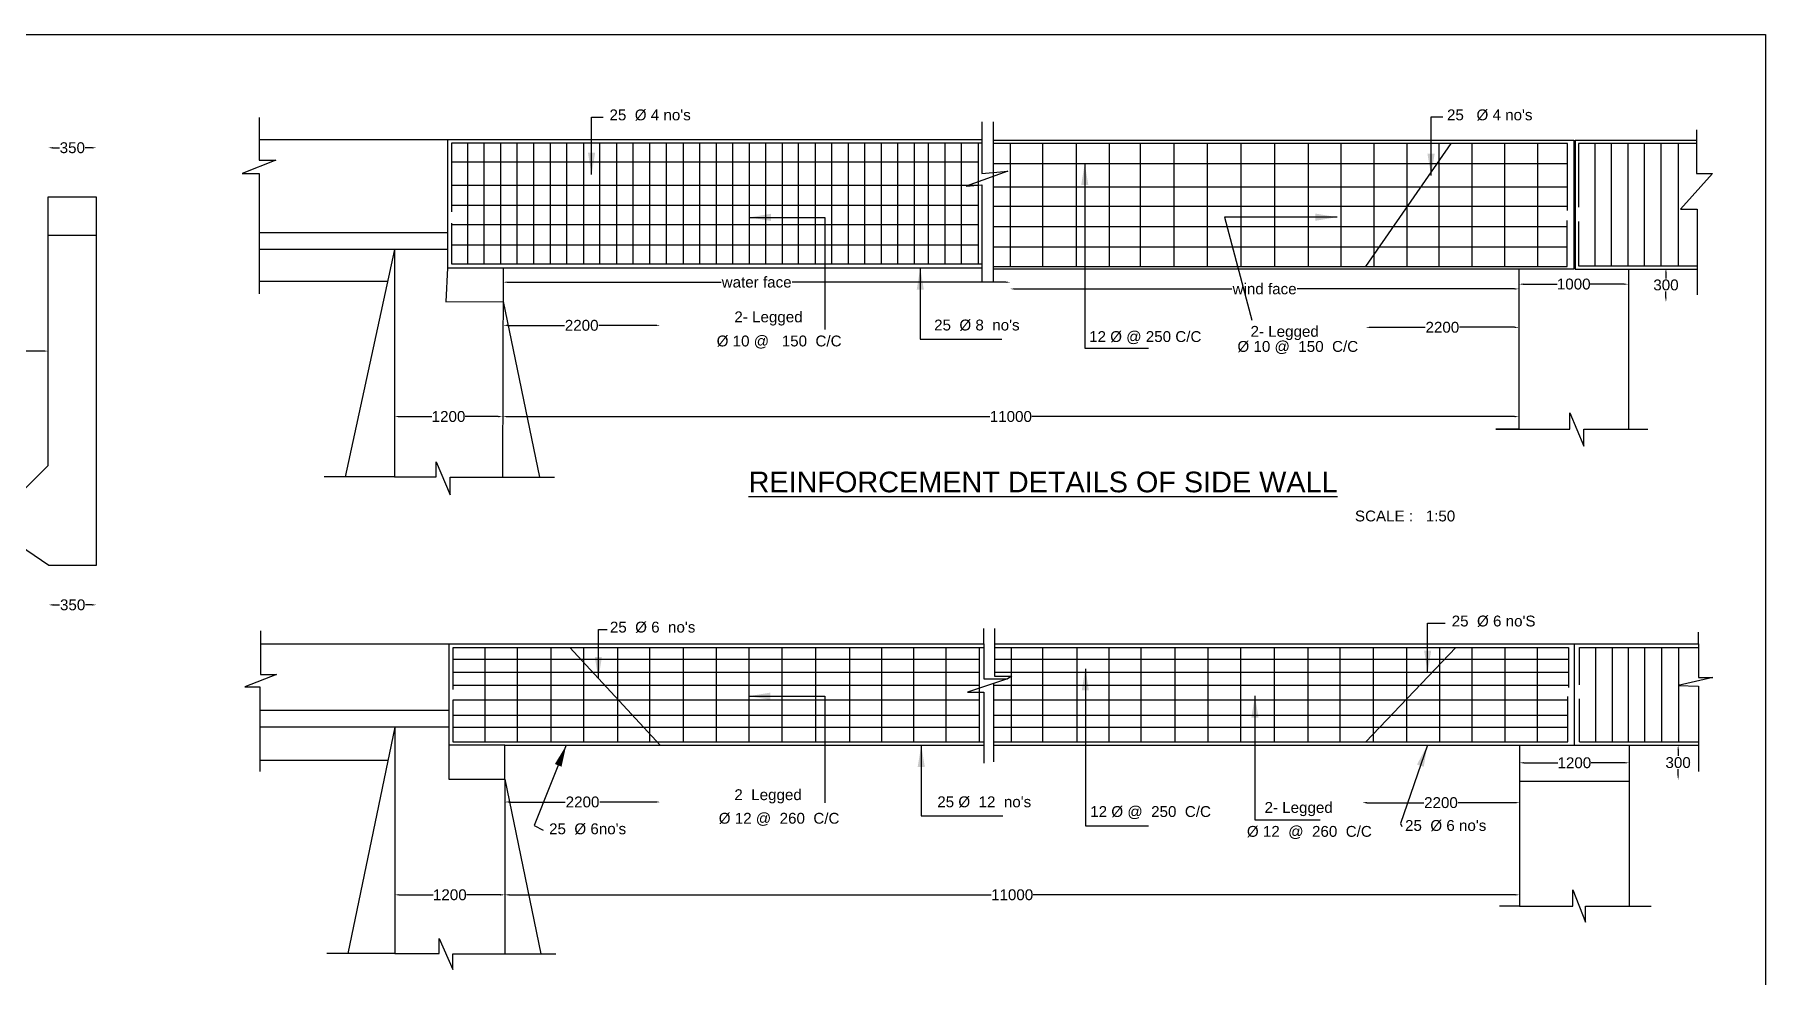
# Model space of a CAD drawing. Header units: inches. Extents: x 136 to 450, y 20 to 187.
# Drawn here: x 291 to 450.5, y 100.3 to 187.1 of the extents above; entities that cross this region are included whole.
import ezdxf

# ---------------------------------------------------------------- set-up
doc = ezdxf.new("R2010")
doc.units = ezdxf.units.IN
doc.header["$MEASUREMENT"] = 0
doc.layers.add('DIMENSIONS', color=7, linetype='Continuous')
doc.layers.add('TEXT', color=1, linetype='Continuous')
doc.styles.get("Standard").update_dxf_attribs({"font": 'arial.ttf', "height": 1})
doc.dimstyles.get("Standard").update_dxf_attribs({"dimtxt": 1, "dimasz": 0.4, "dimexe": 0.18, "dimexo": 0.0625, "dimgap": 0.09, "dimtad": 0, "dimtih": 1, "dimtoh": 1, "dimdec": 4, "dimzin": 0, "dimdsep": 46, "dimtxsty": 'Standard', "dimcen": 0.09, "dimse1": 1, "dimse2": 1, "dimadec": 0, "dimazin": 0, "dimtfac": 1, "dimtdec": 4, "dimtofl": 0, "dimtmove": 0, "dimatfit": 3, "dimfxl": 1, "dimtolj": 1, "dimtzin": 0, "dimarcsym": 0})

# ---------------------------------------------------------------- blocks, each defined once
blk = doc.blocks.new('*D13')
at = {"layer": 'Defpoints', "color": 0, "transparency": 16777216}
for p in [(292.32, 138.18), (296.69, 138.18), (296.69, 134.55)]:
    blk.add_point(p, dxfattribs=at)
at = {"layer": 'DIMENSIONS', "color": 0, "lineweight": -2, "transparency": 16777216}
for p, q in [((292.72, 134.55), (293.31, 134.55)), ((296.29, 134.55), (295.7, 134.55))]:
    blk.add_line(p, q, dxfattribs=at)
at = {"layer": 'DIMENSIONS', "color": 0, "transparency": 16777216}
for points in [[(292.72, 134.62), (292.72, 134.48), (292.32, 134.55)], [(296.29, 134.62), (296.29, 134.48), (296.69, 134.55)]]:
    blk.add_solid(points, dxfattribs=at)
at = {"layer": 'DIMENSIONS', "color": 0, "transparency": 16777216, "insert": (294.51, 134.55), "char_height": 1, "attachment_point": 5}
blk.add_mtext('\\A1;350', dxfattribs=at)
blk = doc.blocks.new('*D18')
at = {"layer": 'Defpoints', "color": 0, "transparency": 16777216}
for p in [(262.12, 159.48), (292.27, 159.63), (262.12, 157.93)]:
    blk.add_point(p, dxfattribs=at)
at = {"layer": 'DIMENSIONS', "color": 0, "lineweight": -2, "transparency": 16777216}
for p, q in [((262.52, 157.93), (275.6, 157.93)), ((291.87, 157.93), (278.78, 157.93))]:
    blk.add_line(p, q, dxfattribs=at)
at = {"layer": 'DIMENSIONS', "color": 0, "transparency": 16777216}
for points in [[(262.52, 158), (262.52, 157.87), (262.12, 157.93)], [(291.87, 158), (291.87, 157.87), (292.27, 157.93)]]:
    blk.add_solid(points, dxfattribs=at)
at = {"layer": 'DIMENSIONS', "color": 0, "transparency": 16777216, "insert": (277.19, 157.93), "char_height": 1, "attachment_point": 5}
blk.add_mtext('\\A1;2500', dxfattribs=at)
blk = doc.blocks.new('*D23')
at = {"layer": 'Defpoints', "color": 0, "transparency": 16777216}
for p in [(296.69, 176.66), (292.27, 172.14), (296.69, 172.14)]:
    blk.add_point(p, dxfattribs=at)
at = {"layer": 'DIMENSIONS', "color": 0, "lineweight": -2, "transparency": 16777216}
for p, q in [((292.67, 176.66), (293.29, 176.66)), ((296.29, 176.66), (295.67, 176.66))]:
    blk.add_line(p, q, dxfattribs=at)
at = {"layer": 'DIMENSIONS', "color": 0, "transparency": 16777216}
for points in [[(292.67, 176.73), (292.67, 176.59), (292.27, 176.66)], [(296.29, 176.73), (296.29, 176.59), (296.69, 176.66)]]:
    blk.add_solid(points, dxfattribs=at)
at = {"layer": 'DIMENSIONS', "color": 0, "transparency": 16777216, "insert": (294.48, 176.66), "char_height": 1, "attachment_point": 5}
blk.add_mtext('\\A1;350', dxfattribs=at)
blk = doc.blocks.new('*D24')
at = {"layer": 'Defpoints', "color": 0, "transparency": 16777216}
for p in [(324.16, 151.94), (334.13, 151.9), (334.13, 151.9)]:
    blk.add_point(p, dxfattribs=at)
at = {"layer": 'DIMENSIONS', "color": 0, "lineweight": -2, "transparency": 16777216}
for p, q in [((324.56, 151.9), (327.61, 151.9)), ((333.73, 151.9), (330.68, 151.9))]:
    blk.add_line(p, q, dxfattribs=at)
at = {"layer": 'DIMENSIONS', "color": 0, "transparency": 16777216}
for points in [[(324.56, 151.96), (324.56, 151.83), (324.16, 151.9)], [(333.73, 151.96), (333.73, 151.83), (334.13, 151.9)]]:
    blk.add_solid(points, dxfattribs=at)
at = {"layer": 'DIMENSIONS', "color": 0, "transparency": 16777216, "insert": (329.14, 151.9), "char_height": 1, "attachment_point": 5}
blk.add_mtext('\\A1;1200', dxfattribs=at)
blk = doc.blocks.new('*D25')
at = {"layer": 'Defpoints', "color": 0, "transparency": 16777216}
for p in [(334.13, 151.9), (427.77, 151.9), (427.77, 151.9)]:
    blk.add_point(p, dxfattribs=at)
at = {"layer": 'DIMENSIONS', "color": 0, "lineweight": -2, "transparency": 16777216}
for p, q in [((334.53, 151.9), (379.03, 151.9)), ((427.37, 151.9), (382.87, 151.9))]:
    blk.add_line(p, q, dxfattribs=at)
at = {"layer": 'DIMENSIONS', "color": 0, "transparency": 16777216}
for points in [[(334.53, 151.96), (334.53, 151.83), (334.13, 151.9)], [(427.37, 151.96), (427.37, 151.83), (427.77, 151.9)]]:
    blk.add_solid(points, dxfattribs=at)
at = {"layer": 'DIMENSIONS', "color": 0, "transparency": 16777216, "insert": (380.95, 151.9), "char_height": 1, "attachment_point": 5}
blk.add_mtext('\\A1;11000', dxfattribs=at)
blk = doc.blocks.new('*D26')
at = {"layer": 'Defpoints', "color": 0, "transparency": 16777216}
for p in [(380.89, 165.73), (380.89, 164.28), (334.18, 163.91)]:
    blk.add_point(p, dxfattribs=at)
at = {"layer": 'DIMENSIONS', "color": 0, "lineweight": -2, "transparency": 16777216}
for p, q in [((334.58, 164.28), (354.25, 164.28)), ((380.49, 164.28), (360.81, 164.28))]:
    blk.add_line(p, q, dxfattribs=at)
at = {"layer": 'DIMENSIONS', "color": 0, "transparency": 16777216}
for points in [[(334.58, 164.34), (334.58, 164.21), (334.18, 164.28)], [(380.49, 164.34), (380.49, 164.21), (380.89, 164.28)]]:
    blk.add_solid(points, dxfattribs=at)
at = {"layer": 'DIMENSIONS', "color": 0, "transparency": 16777216, "insert": (357.53, 164.28), "char_height": 1, "attachment_point": 5}
blk.add_mtext('\\A1;water face', dxfattribs=at)
blk = doc.blocks.new('*D27')
at = {"layer": 'Defpoints', "color": 0, "transparency": 16777216}
for p in [(380.89, 164.1), (427.77, 164.1), (427.77, 163.66)]:
    blk.add_point(p, dxfattribs=at)
at = {"layer": 'DIMENSIONS', "color": 0, "lineweight": -2, "transparency": 16777216}
for p, q in [((381.29, 163.66), (401.32, 163.66)), ((427.37, 163.66), (407.34, 163.66))]:
    blk.add_line(p, q, dxfattribs=at)
at = {"layer": 'DIMENSIONS', "color": 0, "transparency": 16777216}
for points in [[(381.29, 163.72), (381.29, 163.59), (380.89, 163.66)], [(427.37, 163.72), (427.37, 163.59), (427.77, 163.66)]]:
    blk.add_solid(points, dxfattribs=at)
at = {"layer": 'DIMENSIONS', "color": 0, "transparency": 16777216, "insert": (404.33, 163.66), "char_height": 1, "attachment_point": 5}
blk.add_mtext('\\A1;wind face', dxfattribs=at)
blk = doc.blocks.new('*D28')
at = {"layer": 'Defpoints', "color": 0, "transparency": 16777216}
for p in [(427.77, 164.1), (437.85, 164.1), (437.85, 164.1)]:
    blk.add_point(p, dxfattribs=at)
at = {"layer": 'DIMENSIONS', "color": 0, "lineweight": -2, "transparency": 16777216}
for p, q in [((428.17, 164.1), (431.28, 164.1)), ((437.45, 164.1), (434.34, 164.1))]:
    blk.add_line(p, q, dxfattribs=at)
at = {"layer": 'DIMENSIONS', "color": 0, "transparency": 16777216}
for points in [[(428.17, 164.16), (428.17, 164.03), (427.77, 164.1)], [(437.45, 164.16), (437.45, 164.03), (437.85, 164.1)]]:
    blk.add_solid(points, dxfattribs=at)
at = {"layer": 'DIMENSIONS', "color": 0, "transparency": 16777216, "insert": (432.81, 164.1), "char_height": 1, "attachment_point": 5}
blk.add_mtext('\\A1;1000', dxfattribs=at)
blk = doc.blocks.new('*D29')
at = {"layer": 'Defpoints', "color": 0, "transparency": 16777216}
for p in [(329.05, 165.59), (328.9, 162.46), (441.31, 162.46)]:
    blk.add_point(p, dxfattribs=at)
at = {"layer": 'DIMENSIONS', "color": 0, "lineweight": -2, "transparency": 16777216}
for p, q in [((441.31, 165.19), (441.31, 164.62)), ((441.31, 162.86), (441.31, 163.42))]:
    blk.add_line(p, q, dxfattribs=at)
at = {"layer": 'DIMENSIONS', "color": 0, "transparency": 16777216}
for points in [[(441.24, 165.19), (441.37, 165.19), (441.31, 165.59)], [(441.24, 162.86), (441.37, 162.86), (441.31, 162.46)]]:
    blk.add_solid(points, dxfattribs=at)
at = {"layer": 'DIMENSIONS', "color": 0, "transparency": 16777216, "insert": (441.31, 164.02), "char_height": 1, "attachment_point": 5}
blk.add_mtext('\\A1;300', dxfattribs=at)
blk = doc.blocks.new('*D30')
at = {"layer": 'Defpoints', "color": 0, "transparency": 16777216}
for p in [(413.65, 165.73), (427.77, 165.49), (413.65, 160.12)]:
    blk.add_point(p, dxfattribs=at)
at = {"layer": 'DIMENSIONS', "color": 0, "lineweight": -2, "transparency": 16777216}
for p, q in [((414.05, 160.12), (419.12, 160.12)), ((427.37, 160.12), (422.3, 160.12))]:
    blk.add_line(p, q, dxfattribs=at)
at = {"layer": 'DIMENSIONS', "color": 0, "transparency": 16777216}
for points in [[(414.05, 160.18), (414.05, 160.05), (413.65, 160.12)], [(427.37, 160.18), (427.37, 160.05), (427.77, 160.12)]]:
    blk.add_solid(points, dxfattribs=at)
at = {"layer": 'DIMENSIONS', "color": 0, "transparency": 16777216, "insert": (420.71, 160.12), "char_height": 1, "attachment_point": 5}
blk.add_mtext('\\A1;2200', dxfattribs=at)
blk = doc.blocks.new('*D31')
at = {"layer": 'Defpoints', "color": 0, "transparency": 16777216}
for p in [(334.18, 165.59), (348.64, 165.59), (348.64, 160.3)]:
    blk.add_point(p, dxfattribs=at)
at = {"layer": 'DIMENSIONS', "color": 0, "lineweight": -2, "transparency": 16777216}
for p, q in [((334.58, 160.3), (339.82, 160.3)), ((348.24, 160.3), (343, 160.3))]:
    blk.add_line(p, q, dxfattribs=at)
at = {"layer": 'DIMENSIONS', "color": 0, "transparency": 16777216}
for points in [[(334.58, 160.37), (334.58, 160.24), (334.18, 160.3)], [(348.24, 160.37), (348.24, 160.24), (348.64, 160.3)]]:
    blk.add_solid(points, dxfattribs=at)
at = {"layer": 'DIMENSIONS', "color": 0, "transparency": 16777216, "insert": (341.41, 160.3), "char_height": 1, "attachment_point": 5}
blk.add_mtext('\\A1;2200', dxfattribs=at)
blk = doc.blocks.new('*D32')
at = {"layer": 'Defpoints', "color": 0, "transparency": 16777216}
for p in [(348.64, 121.62), (334.33, 116.19), (348.64, 116.39)]:
    blk.add_point(p, dxfattribs=at)
at = {"layer": 'DIMENSIONS', "color": 0, "lineweight": -2, "transparency": 16777216}
for p, q in [((334.73, 116.39), (339.9, 116.39)), ((348.24, 116.39), (343.08, 116.39))]:
    blk.add_line(p, q, dxfattribs=at)
at = {"layer": 'DIMENSIONS', "color": 0, "transparency": 16777216}
for points in [[(334.73, 116.46), (334.73, 116.33), (334.33, 116.39)], [(348.24, 116.46), (348.24, 116.33), (348.64, 116.39)]]:
    blk.add_solid(points, dxfattribs=at)
at = {"layer": 'DIMENSIONS', "color": 0, "transparency": 16777216, "insert": (341.49, 116.39), "char_height": 1, "attachment_point": 5}
blk.add_mtext('\\A1;2200', dxfattribs=at)
blk = doc.blocks.new('*D33')
at = {"layer": 'Defpoints', "color": 0, "transparency": 16777216}
for p in [(324.19, 107.84), (334.33, 107.84), (334.33, 107.84)]:
    blk.add_point(p, dxfattribs=at)
at = {"layer": 'DIMENSIONS', "color": 0, "lineweight": -2, "transparency": 16777216}
for p, q in [((324.59, 107.84), (327.73, 107.84)), ((333.93, 107.84), (330.8, 107.84))]:
    blk.add_line(p, q, dxfattribs=at)
at = {"layer": 'DIMENSIONS', "color": 0, "transparency": 16777216}
for points in [[(324.59, 107.91), (324.59, 107.77), (324.19, 107.84)], [(333.93, 107.91), (333.93, 107.77), (334.33, 107.84)]]:
    blk.add_solid(points, dxfattribs=at)
at = {"layer": 'DIMENSIONS', "color": 0, "transparency": 16777216, "insert": (329.26, 107.84), "char_height": 1, "attachment_point": 5}
blk.add_mtext('\\A1;1200', dxfattribs=at)
blk = doc.blocks.new('*D34')
at = {"layer": 'Defpoints', "color": 0, "transparency": 16777216}
for p in [(334.33, 107.84), (427.82, 107.84), (427.82, 107.84)]:
    blk.add_point(p, dxfattribs=at)
at = {"layer": 'DIMENSIONS', "color": 0, "lineweight": -2, "transparency": 16777216}
for p, q in [((334.73, 107.84), (379.15, 107.84)), ((427.42, 107.84), (383, 107.84))]:
    blk.add_line(p, q, dxfattribs=at)
at = {"layer": 'DIMENSIONS', "color": 0, "transparency": 16777216}
for points in [[(334.73, 107.91), (334.73, 107.77), (334.33, 107.84)], [(427.42, 107.91), (427.42, 107.77), (427.82, 107.84)]]:
    blk.add_solid(points, dxfattribs=at)
at = {"layer": 'DIMENSIONS', "color": 0, "transparency": 16777216, "insert": (381.07, 107.84), "char_height": 1, "attachment_point": 5}
blk.add_mtext('\\A1;11000', dxfattribs=at)
blk = doc.blocks.new('*D35')
at = {"layer": 'Defpoints', "color": 0, "transparency": 16777216}
for p in [(413.35, 121.93), (413.35, 116.33), (427.82, 116.37)]:
    blk.add_point(p, dxfattribs=at)
at = {"layer": 'DIMENSIONS', "color": 0, "lineweight": -2, "transparency": 16777216}
for p, q in [((413.75, 116.33), (418.99, 116.33)), ((427.42, 116.33), (422.17, 116.33))]:
    blk.add_line(p, q, dxfattribs=at)
at = {"layer": 'DIMENSIONS', "color": 0, "transparency": 16777216}
for points in [[(413.75, 116.4), (413.75, 116.26), (413.35, 116.33)], [(427.42, 116.4), (427.42, 116.26), (427.82, 116.33)]]:
    blk.add_solid(points, dxfattribs=at)
at = {"layer": 'DIMENSIONS', "color": 0, "transparency": 16777216, "insert": (420.58, 116.33), "char_height": 1, "attachment_point": 5}
blk.add_mtext('\\A1;2200', dxfattribs=at)
blk = doc.blocks.new('*D36')
at = {"layer": 'Defpoints', "color": 0, "transparency": 16777216}
for p in [(427.82, 119.83), (437.93, 120), (437.93, 119.83)]:
    blk.add_point(p, dxfattribs=at)
at = {"layer": 'DIMENSIONS', "color": 0, "lineweight": -2, "transparency": 16777216}
for p, q in [((428.22, 120), (431.34, 120)), ((437.53, 120), (434.41, 120))]:
    blk.add_line(p, q, dxfattribs=at)
at = {"layer": 'DIMENSIONS', "color": 0, "transparency": 16777216}
for points in [[(428.22, 120.07), (428.22, 119.94), (427.82, 120)], [(437.53, 120.07), (437.53, 119.94), (437.93, 120)]]:
    blk.add_solid(points, dxfattribs=at)
at = {"layer": 'DIMENSIONS', "color": 0, "transparency": 16777216, "insert": (432.87, 120), "char_height": 1, "attachment_point": 5}
blk.add_mtext('\\A1;1200', dxfattribs=at)
blk = doc.blocks.new('*D37')
at = {"layer": 'Defpoints', "color": 0, "transparency": 16777216}
for p in [(441.03, 121.62), (441.26, 118.43), (442.43, 118.43)]:
    blk.add_point(p, dxfattribs=at)
at = {"layer": 'DIMENSIONS', "color": 0, "lineweight": -2, "transparency": 16777216}
for p, q in [((442.43, 121.22), (442.43, 120.63)), ((442.43, 118.83), (442.43, 119.42))]:
    blk.add_line(p, q, dxfattribs=at)
at = {"layer": 'DIMENSIONS', "color": 0, "transparency": 16777216}
for points in [[(442.37, 121.22), (442.5, 121.22), (442.43, 121.62)], [(442.37, 118.83), (442.5, 118.83), (442.43, 118.43)]]:
    blk.add_solid(points, dxfattribs=at)
at = {"layer": 'DIMENSIONS', "color": 0, "transparency": 16777216, "insert": (442.43, 120.02), "char_height": 1, "attachment_point": 5}
blk.add_mtext('\\A1;300', dxfattribs=at)

msp = doc.modelspace()

# ---------------------------------------------------------------- linework, layer by layer
at = {"color": 0}
for points in [[(311.69108, 179.45677), (311.69108, 175.51431), (313.24309, 175.51431), (310.13822, 174.29588), (311.70552, 174.29588), (311.70552, 163.19276)], [(378.27116, 179.04657), (378.27116, 174.29688), (380.66713, 174.51), (376.8285, 173.13099), (378.27116, 173.25564), (378.27116, 164.26144)], [(379.33332, 179.03596), (379.33332, 164.27731)], [(378.27116, 177.39962), (329.04689, 177.39962), (311.69108, 177.39962)], [(329.04689, 177.39962), (329.04689, 165.58776), (378.27116, 165.58776)], [(378.27116, 177.07028), (329.40509, 177.07028), (329.40509, 170.7681)], [(330.88413, 177.07028), (330.88413, 165.96935)], [(332.39427, 177.07028), (332.39427, 165.96935)], [(333.93436, 177.07028), (333.93436, 165.96935)], [(335.4307, 177.07028), (335.4307, 165.96935)], [(336.97215, 177.07028), (336.97215, 165.96935)], [(338.521, 177.07028), (338.521, 165.96935)], [(340.02609, 177.07028), (340.02609, 165.96935)], [(341.5757, 177.07028), (341.5757, 165.96935)], [(343.06523, 177.07028), (343.06523, 165.96935)], [(344.61747, 177.07028), (344.61747, 165.96935)], [(346.12267, 177.07028), (346.12267, 165.96935)], [(347.65923, 177.07028), (347.65923, 165.96935)], [(349.20213, 177.07028), (349.20213, 165.96935)], [(350.75097, 177.07028), (350.75097, 165.96935)], [(352.25606, 177.07028), (352.25606, 165.96935)], [(353.80568, 177.07028), (353.80568, 165.96935)], [(355.2952, 177.07028), (355.2952, 165.96935)], [(356.84744, 177.07028), (356.84744, 165.96935)], [(358.35264, 177.07028), (358.35264, 165.96935)], [(359.8892, 177.07028), (359.8892, 165.96935)], [(361.36421, 177.07028), (361.36421, 165.96935)], [(362.91305, 177.07028), (362.91305, 165.96935)], [(364.41814, 177.07028), (364.41814, 165.96935)], [(365.96776, 177.07028), (365.96776, 165.96935)], [(367.45728, 177.07028), (367.45728, 165.96935)], [(369.00952, 177.07028), (369.00952, 165.96935)], [(370.51472, 177.07028), (370.51472, 165.96935)], [(372.05128, 177.07028), (372.05128, 165.96935)], [(373.33008, 177.07028), (373.33008, 165.96935)], [(374.87893, 177.07028), (374.87893, 165.96935)], [(376.38402, 177.07028), (376.38402, 165.96935)], [(377.93363, 177.07028), (377.93363, 165.96935)], [(379.33332, 177.36459), (432.81043, 177.36459), (432.81043, 165.48971), (379.33332, 165.48971)], [(432.22649, 170.89648), (432.22649, 177.03993), (379.33332, 177.03993)], [(380.88584, 177.03993), (380.88584, 165.72711)], [(383.87955, 177.03993), (383.87955, 165.72711)], [(386.9795, 177.03993), (386.9795, 165.72711)], [(390.00647, 177.03993), (390.00647, 165.72711)], [(392.86712, 177.03993), (392.86712, 165.72711)], [(395.96062, 177.03993), (395.96062, 165.72711)], [(399.05412, 177.03993), (399.05412, 165.72711)], [(402.153, 177.03993), (402.153, 165.72711)], [(405.2465, 177.03993), (405.2465, 165.72711)], [(408.34, 177.03993), (408.34, 165.72711)], [(411.36697, 177.03993), (411.36697, 165.72711)], [(414.39394, 177.03993), (414.39394, 165.72711)], [(417.42092, 177.03993), (417.42092, 165.72711)], [(420.38136, 177.03993), (420.38136, 165.72711)], [(423.4128, 177.03993), (423.4128, 165.72711)], [(426.43977, 177.03993), (426.43977, 165.72711)], [(429.46674, 177.03993), (429.46674, 165.72711)], [(432.95465, 177.36459), (432.95465, 165.48971), (444.17996, 165.48971)], [(432.95465, 177.36459), (444.13085, 177.36459)], [(444.13085, 177.05995), (433.26504, 177.05995), (433.26504, 171.19267)], [(434.76649, 177.05995), (434.76649, 165.77452)], [(436.2571, 177.05995), (436.2571, 165.77452)], [(437.79773, 177.05995), (437.79773, 165.77452)], [(439.29834, 177.05995), (439.29834, 165.77452)], [(440.84897, 177.05995), (440.84897, 165.77452)], [(442.44986, 177.05995), (442.44986, 165.77452)], [(444.13085, 178.32189), (444.13085, 174.2802), (445.60142, 174.2802), (442.63586, 171.01895), (444.17996, 171.01895), (444.17996, 163.12045)], [(329.40509, 175.35295), (377.93363, 175.35295)], [(379.33332, 175.22623), (432.22649, 175.22623)], [(329.40509, 173.22065), (377.93363, 173.22065)], [(379.33332, 173.06718), (432.22649, 173.06718)], [(289.79932, 144.94092), (292.26657, 147.37739), (292.26657, 172.13639), (296.69158, 172.13639), (296.69158, 138.17636), (292.32261, 138.17636), (288.94831, 140.48048)], [(329.40509, 171.36129), (377.93363, 171.36129)], [(379.33332, 171.27133), (432.22649, 171.27133)], [(329.40509, 169.72943), (329.40509, 165.96935), (378.27116, 165.96935)], [(329.40509, 169.60294), (377.93363, 169.60294)], [(379.33332, 165.72711), (432.21245, 165.72711), (432.21245, 169.95199)], [(379.33332, 169.39477), (432.21245, 169.39477)], [(433.26504, 169.87121), (433.26504, 165.77452), (444.17996, 165.77452)], [(292.26657, 168.6074), (296.69158, 168.6074)], [(329.04689, 168.81416), (311.70552, 168.81416)], [(329.40509, 167.70608), (377.93363, 167.70608)], [(379.33332, 167.53839), (432.21245, 167.53839)], [(329.04689, 167.27863), (311.70552, 167.27863)], [(324.16005, 167.27863), (319.62305, 146.34268), (317.67444, 146.34268)], [(324.16005, 167.27863), (324.16005, 146.34268), (319.62305, 146.34268)], [(323.52032, 164.32662), (311.70552, 164.32662)], [(334.18459, 165.58776), (334.10247, 146.31859)], [(427.7697, 165.48971), (427.7697, 150.73589), (425.63221, 150.73589)], [(437.85009, 165.48971), (437.85009, 150.73589)], [(334.17145, 162.50544), (337.5252, 146.31859)], [(425.63221, 150.73589), (427.7697, 150.73589), (432.44305, 150.73589), (432.44305, 152.24664), (433.7285, 149.15925), (433.7285, 150.73589), (439.64749, 150.73589)], [(324.16005, 146.34268), (328.0065, 146.34268), (328.0065, 147.73917), (329.29653, 144.68452), (329.29653, 146.31859), (338.90841, 146.31859)], [(329.16641, 130.96647), (378.45688, 130.96647), (378.45688, 132.38182)], [(379.44656, 132.37163), (379.44656, 127.97732), (381.03547, 127.97732), (380.63343, 127.75094)], [(311.80698, 132.15592), (311.80698, 128.12772), (313.30287, 128.12772), (310.36644, 127.00041), (311.77029, 127.00041), (311.77029, 119.20246)], [(311.80698, 130.96647), (329.16641, 130.96647), (329.16641, 118.48517), (334.3328, 118.48517), (334.3328, 121.62422), (329.16641, 121.62422)], [(378.45688, 130.96647), (378.45688, 127.75094), (380.63343, 127.75094), (376.97086, 126.50817), (378.45688, 126.50817), (378.45688, 119.97791)], [(379.44656, 130.96647), (444.30082, 130.96647), (444.30082, 132.02428)], [(432.8565, 130.96647), (432.8565, 121.62422)], [(444.30082, 130.96647), (444.30082, 127.85313), (445.64327, 127.85313), (442.44014, 127.12661), (444.30082, 127.07364), (444.30082, 119.21056)], [(329.56787, 126.74935), (329.56787, 130.62591), (378.45688, 130.62591)], [(329.56787, 129.54209), (378.03466, 129.54209)], [(332.4955, 130.62591), (332.4955, 121.92902)], [(335.45189, 130.62591), (335.45189, 121.92902)], [(338.56579, 130.62591), (338.56579, 121.92902)], [(341.57729, 130.62591), (341.57729, 121.92902)], [(344.70215, 130.62591), (344.70215, 121.92902)], [(347.66198, 130.62591), (347.66198, 121.92902)], [(350.75686, 130.62591), (350.75686, 121.92902)], [(353.80803, 130.62591), (353.80803, 121.92902)], [(356.79739, 130.62591), (356.79739, 121.92902)], [(359.84658, 130.62591), (359.84658, 121.92902)], [(362.95105, 130.62591), (362.95105, 121.92902)], [(366.07168, 130.62591), (366.07168, 121.92902)], [(369.03451, 130.62591), (369.03451, 121.92902)], [(371.98553, 130.62591), (371.98553, 121.92902)], [(374.9656, 130.62591), (374.9656, 121.92902)], [(378.03466, 130.62591), (378.03466, 121.92902)], [(379.44656, 129.54209), (432.33513, 129.54209)], [(379.46827, 130.62591), (432.33513, 130.62591)], [(380.96926, 130.62591), (380.96926, 121.92902)], [(383.86536, 130.62591), (383.86536, 121.92902)], [(387.01876, 130.62591), (387.01876, 121.92902)], [(389.99212, 130.62591), (389.99212, 121.92902)], [(392.91239, 130.62591), (392.91239, 121.92902)], [(396.07158, 130.62591), (396.07158, 121.92902)], [(399.09804, 130.62591), (399.09804, 121.92902)], [(402.1245, 130.62591), (402.1245, 121.92902)], [(405.21426, 130.62591), (405.21426, 121.92902)], [(408.32036, 130.62591), (408.32036, 121.92902)], [(411.26717, 130.62591), (411.26717, 121.92902)], [(414.34672, 130.62591), (414.34672, 121.92902)], [(417.39973, 130.62591), (417.39973, 121.92902)], [(420.45273, 130.62591), (420.45273, 121.92902)], [(423.42609, 130.62591), (423.42609, 121.92902)], [(426.45254, 130.62591), (426.45254, 121.92902)], [(429.45245, 130.62591), (429.45245, 121.92902)], [(432.33513, 130.62591), (432.33513, 126.95144)], [(433.35733, 127.17829), (433.35733, 130.62591)], [(433.35733, 130.62591), (444.30082, 130.62591)], [(434.80403, 130.62591), (434.80403, 121.92902)], [(436.36684, 130.62591), (436.36684, 121.92902)], [(437.82546, 130.62591), (437.82546, 121.92902)], [(439.34659, 130.62591), (439.34659, 121.92902)], [(440.9094, 130.62591), (440.9094, 121.92902)], [(442.47221, 130.62591), (442.47221, 121.92902)], [(329.56787, 128.33716), (378.03466, 128.33716)], [(379.44656, 128.33716), (432.33513, 128.33716)], [(329.56787, 127.15455), (378.03466, 127.15455)], [(379.35928, 127.3186), (379.35928, 120.0957)], [(379.44656, 127.15455), (432.33513, 127.15455)], [(432.26104, 121.92902), (432.26104, 126.09926)], [(329.16641, 124.82703), (311.77029, 124.82703)], [(329.5342, 125.80818), (329.5342, 121.92902), (378.45688, 121.92902)], [(329.56787, 125.79342), (378.03466, 125.79342)], [(329.56787, 124.38767), (378.03466, 124.38767)], [(379.44656, 125.79342), (432.26104, 125.79342)], [(379.44656, 124.38767), (432.26104, 124.38767)], [(433.33178, 121.92902), (433.33178, 125.89392)], [(329.16641, 123.29724), (311.77029, 123.29724)], [(324.18852, 123.29724), (324.18852, 102.44251), (317.9397, 102.44251)], [(324.18852, 123.29724), (319.8668, 102.44251)], [(329.56787, 123.29431), (378.03466, 123.29431)], [(379.44656, 123.29431), (432.26104, 123.29431)], [(334.3328, 121.62422), (378.45688, 121.62422), (378.45688, 119.97791)], [(379.35928, 121.92902), (432.26104, 121.92902)], [(379.35928, 121.62422), (444.30082, 121.62422)], [(427.81686, 121.62422), (427.81686, 106.78661), (425.98462, 106.78661)], [(433.33178, 121.92902), (444.30082, 121.92902)], [(437.93176, 121.62422), (437.93176, 106.79388)], [(311.77029, 120.24125), (323.55523, 120.24125)], [(334.3328, 118.48517), (334.3328, 102.39831)], [(334.3328, 118.48517), (337.65192, 102.39831)], [(427.81686, 106.78661), (432.73765, 106.78661), (432.73765, 108.28651), (433.90121, 105.32728), (433.90121, 106.79388), (439.95341, 106.79388)], [(324.18852, 102.44251), (328.28896, 102.44251), (328.28896, 103.81714), (329.54531, 100.96063), (329.54531, 102.39831), (339.01643, 102.39831)]]:
    msp.add_lwpolyline(points, dxfattribs=at)
at = {"layer": 'TEXT', "color": 0}
msp.add_lwpolyline([(450.47057, 20.41341), (135.85003, 20.41341), (135.85003, 187.08492), (450.47057, 187.08492)], close=True, dxfattribs=at)
for points in [[(413.65003, 165.72711), (421.51655, 177.03993)], [(329.04689, 165.58776), (328.90485, 162.46019), (334.17145, 162.50544)], [(340.31625, 130.62591), (348.63848, 121.62422)], [(413.65612, 121.92902), (421.9638, 130.62591)], [(427.81686, 118.32353), (437.93176, 118.32353)]]:
    msp.add_lwpolyline(points, dxfattribs=at)

# ---------------------------------------------------------------- texts
for s, height, p in [("25  Ø 4 no's", 1, (343.97216, 179.19034)), ("25   Ø 4 no's", 1, (421.137, 179.19411)), ('2- Legged', 1, (355.47879, 160.58249)), ("25  Ø 8  no's", 1, (373.88232, 159.83192)), ('12 Ø @ 250 C/C', 1, (388.16305, 158.76864)), ('2- Legged', 1, (403.03555, 159.24953)), ('Ø 10 @   150  C/C', 1, (353.84567, 158.36152)), ('Ø 10 @  150  C/C', 1, (401.82871, 157.85943)), ('%%UREINFORCEMENT DETAILS OF SIDE WALL', 1.9, (356.78972, 144.92307)), ('SCALE :   1:50', 1, (412.65379, 142.23962)), ("25  Ø 6  no's", 1, (344.00941, 132.004)), ("25  Ø 6 no'S", 1, (421.57127, 132.56421)), ('2  Legged', 1, (355.47742, 116.56595)), ("25 Ø  12  no's", 1, (374.17437, 115.9087)), ('2- Legged', 1, (404.32333, 115.38714)), ('Ø 12 @  260  C/C', 1, (354.03878, 114.39364)), ('12 Ø @  250  C/C', 1, (388.26591, 115.01315)), ("25  Ø 6no's", 1, (338.40696, 113.42267)), ('Ø 12  @  260  C/C', 1, (402.70094, 113.18478)), ("25  Ø 6 no's", 1, (417.27092, 113.72927))]:
    msp.add_text(s, height=height, dxfattribs=at).set_placement(p)

# ---------------------------------------------------------------- dimensions: what is measured, and where the dimension line sits
at = {"layer": 'DIMENSIONS', "color": 0}
for base, p1, p2, text, picture, middle in [((296.69158, 176.66161), (292.26657, 172.13639), (296.69158, 172.13639), '350', '*D23', (294.47908, 176.66161)), ((380.88584, 164.27731), (334.17744, 163.90929), (380.88584, 165.72711), 'water face', '*D26', (357.53164, 164.27731)), ((348.63932, 160.30294), (334.18459, 165.58776), (348.63932, 165.58776), '2200', '*D31', (341.41196, 160.30294)), ((427.7697, 163.6579), (380.88584, 164.09731), (427.7697, 164.09731), 'wind face', '*D27', (404.32777, 163.6579)), ((413.65003, 160.11551), (427.7697, 165.48971), (413.65003, 165.72711), '2200', '*D30', (420.70986, 160.11551)), ((437.85009, 164.09731), (427.7697, 164.09731), (437.85009, 164.09731), '1000', '*D28', (432.80989, 164.09731)), ((334.12624, 151.89636), (324.16005, 151.93884), (334.12624, 151.89636), '1200', '*D24', (329.14314, 151.89636)), ((427.7697, 151.89636), (334.12624, 151.89636), (427.7697, 151.89636), '11000', '*D25', (380.94797, 151.89636)), ((296.69158, 134.54906), (292.32261, 138.17636), (296.69158, 138.17636), '350', '*D13', (294.50709, 134.54906)), ((348.63848, 116.39221), (334.3328, 116.19216), (348.63848, 121.62422), '2200', '*D32', (341.48564, 116.39221)), ((413.34806, 116.33073), (427.81686, 116.36727), (413.34806, 121.92902), '2200', '*D35', (420.58246, 116.33073)), ((437.93176, 120.00312), (427.81686, 119.82782), (437.93176, 119.82782), '1200', '*D36', (432.87431, 120.00312)), ((334.3328, 107.83902), (324.18852, 107.83902), (334.3328, 107.83902), '1200', '*D33', (329.26066, 107.83902)), ((427.81686, 107.83902), (334.3328, 107.83902), (427.81686, 107.83902), '11000', '*D34', (381.07483, 107.83902))]:
    dim = msp.add_linear_dim(base=base, p1=p1, p2=p2, text=text, dimstyle='Standard', dxfattribs=at)
    dim.commit()
    dim.dimension.update_dxf_attribs({"geometry": picture, "text_midpoint": middle})
for base, p1, p2, picture, middle in [((441.3072, 162.46019), (329.04689, 165.58776), (328.90485, 162.46019), '*D29', (441.3072, 164.02397)), ((442.43446, 118.42538), (441.03045, 121.62422), (441.26446, 118.42538), '*D37', (442.43446, 120.0248))]:
    dim = msp.add_linear_dim(base=base, p1=p1, p2=p2, angle=90, text='300', dimstyle='Standard', dxfattribs=at)
    dim.commit()
    dim.dimension.update_dxf_attribs({"geometry": picture, "text_midpoint": middle})
dim = msp.add_linear_dim(base=(262.11743, 157.93286), p1=(292.27255, 159.63418), p2=(262.11743, 159.48441), text='2500', dimstyle='Standard', dxfattribs=at)
dim.commit()
dim.dimension.update_dxf_attribs({"geometry": '*D18', "text_midpoint": (277.19499, 157.93286), "dimtype": 160})

# ---------------------------------------------------------------- leaders
at = {"color": 0}
for points in [[(342.31878, 174.19757), (342.31878, 179.49351), (343.40438, 179.49351)], [(419.66698, 174.10416), (419.66698, 179.50285), (420.74377, 179.50285)], [(387.76134, 175.22623), (387.76134, 158.19555), (393.62332, 158.19555)], [(356.84744, 170.24867), (363.80636, 170.24867), (363.80636, 159.92024)], [(411.01375, 170.26804), (400.64233, 170.26804), (403.15501, 160.77303)], [(372.60684, 165.58776), (372.60684, 159.02114), (380.12806, 159.02114)], [(419.35475, 128.33716), (419.35475, 132.87049), (420.96531, 132.87049)], [(342.94562, 127.75514), (342.94562, 132.28507), (343.74837, 132.28507)], [(387.815, 128.67333), (387.815, 114.19314), (393.63681, 114.19314)], [(356.79739, 126.13852), (363.8277, 126.13852), (363.8277, 116.31376)], [(403.44075, 126.17263), (403.44075, 114.76432), (409.44507, 114.76432)], [(339.98944, 121.62422), (337.02337, 114.21528), (337.84728, 113.80378)], [(372.69649, 121.62422), (372.69649, 115.10971), (380.19995, 115.10971)], [(419.32805, 121.62422), (416.85506, 114.40445), (416.9786, 114.14222)]]:
    msp.add_leader(points, dimstyle='Standard', override={"dimasz": 2, "dimgap": 0.09, "dimtad": 0}, dxfattribs=at)

doc.saveas('drawing.dxf')
